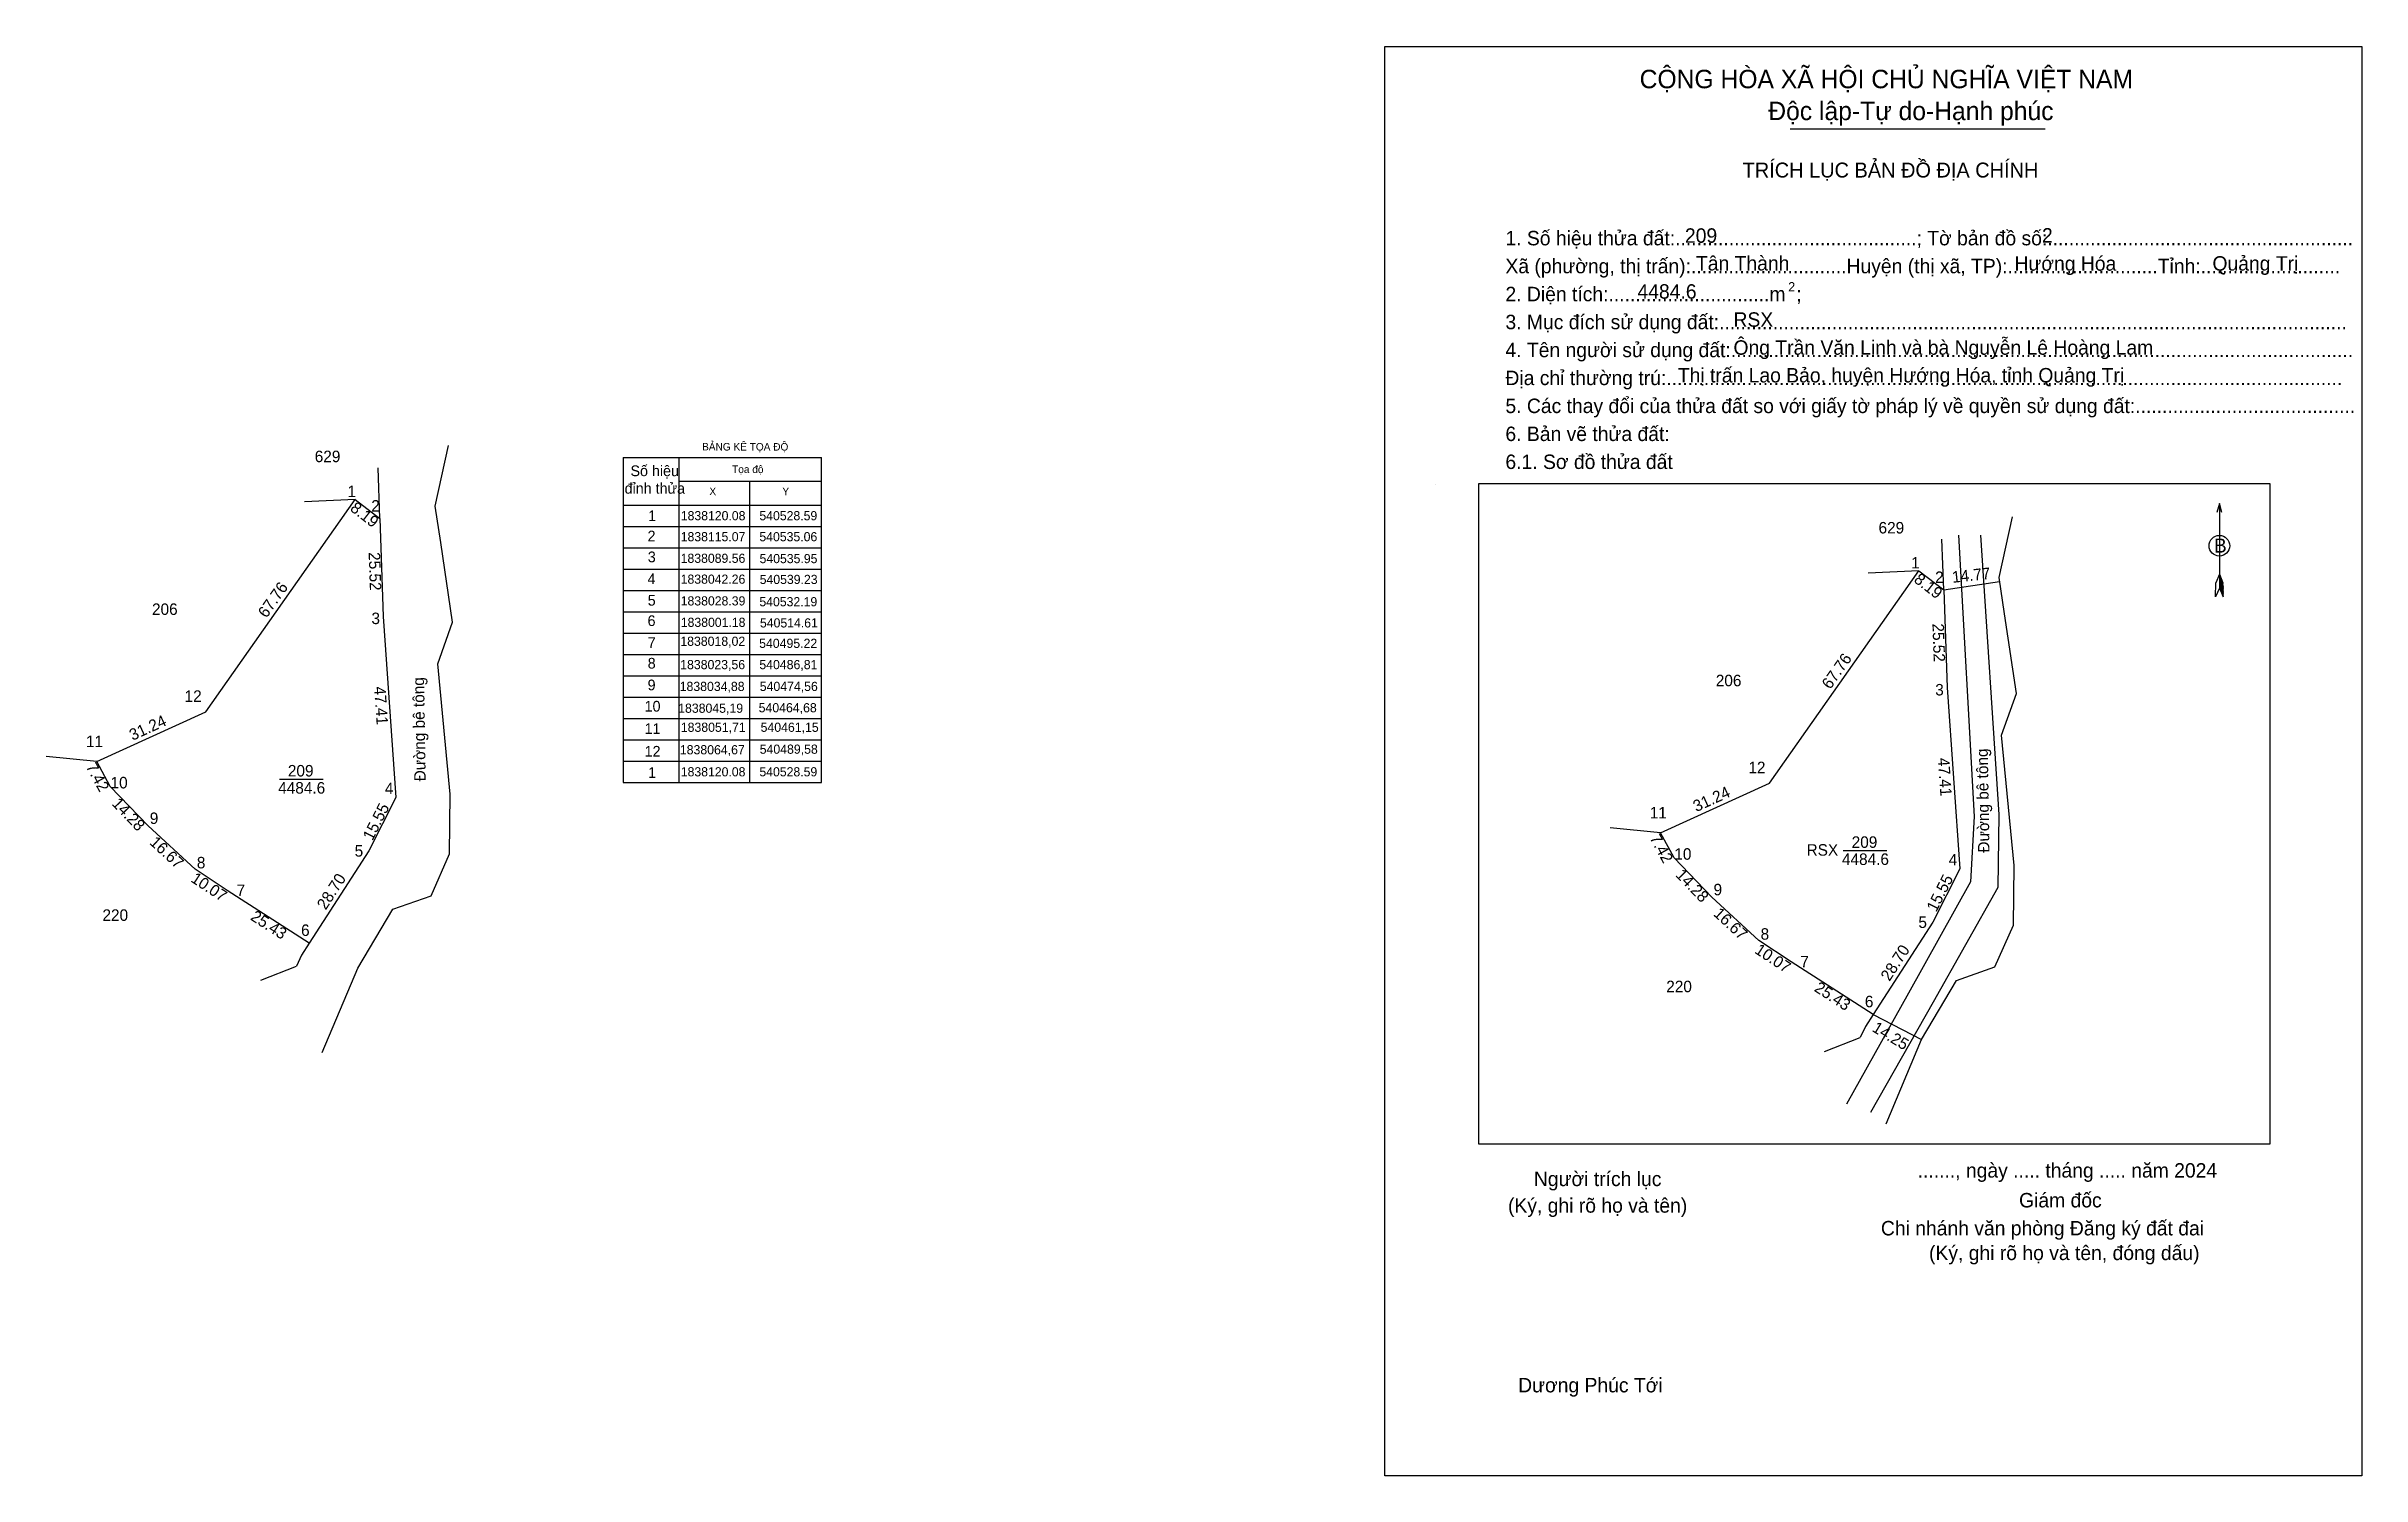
# Model space of a CAD drawing. Extents: x 540040 to 540644, y 1837884 to 1838257.
import ezdxf

# ---------------------------------------------------------------- set-up
doc = ezdxf.new("R2010")
doc.units = 0
for name, color, linetype in [('Level 1', 7, 'Continuous'), ('Level 10', 7, 'Continuous'), ('Level 13', 7, 'Continuous'), ('Level 2', 7, 'Continuous'), ('Level 22', 7, 'Continuous'), ('Level 23', 7, 'Continuous'), ('Level 27', 7, 'Continuous'), ('Level 36', 7, 'Continuous'), ('Level 49', 7, 'Continuous'), ('Level 5', 7, 'Continuous'), ('Level 52', 7, 'Continuous'), ('Level 6', 7, 'Continuous'), ('Level 9', 7, 'Continuous')]:
    doc.layers.add(name, color=color, linetype=linetype)

msp = doc.modelspace()

# ---------------------------------------------------------------- linework, layer by layer
at = {"layer": 'Level 1'}
for p, q in [((540389.21, 1838256.9), (540389.21, 1838256.9)), ((540402.42, 1838142.49), (540402.42, 1838142.49)), ((540607.02, 1838137.62), (540607.02, 1838115.55)), ((540607.02, 1838119.2), (540606.1, 1838116.95)), ((540607.02, 1838119.2), (540607.96, 1838116.95)), ((540606.05, 1838113.3), (540606.1, 1838116.95)), ((540607.02, 1838115.55), (540606.05, 1838113.3)), ((540607.02, 1838118.88), (540607.96, 1838116.62)), ((540607.02, 1838118.57), (540607.96, 1838116.3)), ((540607.02, 1838118.25), (540607.97, 1838115.98)), ((540607.02, 1838117.92), (540607.97, 1838115.65)), ((540607.02, 1838117.61), (540607.97, 1838115.32)), ((540607.02, 1838117.29), (540607.97, 1838114.99)), ((540607.02, 1838116.97), (540607.98, 1838114.66)), ((540607.02, 1838116.66), (540607.98, 1838114.33)), ((540607.02, 1838116.34), (540607.98, 1838114.01)), ((540607.02, 1838116.02), (540607.99, 1838113.69)), ((540607.02, 1838115.55), (540607.99, 1838113.3)), ((540607.99, 1838113.3), (540607.96, 1838116.95)), ((540644.17, 1837883.93), (540644.17, 1837883.93))]:
    msp.add_line(p, q, dxfattribs=at)
msp.add_lwpolyline([(540607.65, 1838135.27), (540607.02, 1838137.62), (540606.39, 1838135.27)], dxfattribs=at)
msp.add_circle((540607.02, 1838126.59), 2.69, dxfattribs=at)
at = {"layer": 'Level 10'}
for p in [(540503.94, 1837994.62), (540514.61, 1838001.18)]:
    msp.add_line(p, (540513.28, 1837998.27), dxfattribs=at)
for points in [[(540413.72, 1838142.84), (540620.15, 1838142.84), (540620.15, 1837970.46), (540413.72, 1837970.46)], [(540486.81, 1838023.56), (540474.56, 1838034.88), (540464.68, 1838045.19), (540461.15, 1838051.71), (540489.58, 1838064.67), (540528.59, 1838120.08), (540535.06, 1838115.06), (540535.95, 1838089.56), (540539.23, 1838042.26), (540532.19, 1838028.39), (540516.62, 1838004.29), (540495.22, 1838018.02)]]:
    msp.add_lwpolyline(points, close=True, dxfattribs=at)
at = {"layer": 'Level 13'}
msp.add_line((540495.01, 1838235.34), (540561.56, 1838235.34), dxfattribs=at)
at = {"layer": 'Level 2'}
msp.add_lwpolyline([(540389.21, 1838256.91), (540644.17, 1838256.91), (540644.17, 1837883.93), (540389.21, 1837883.93)], close=True, dxfattribs=at)
at = {"layer": 'Level 22'}
for p, q in [((540535.06, 1838115.06), (540549.67, 1838117.26)), ((540516.62, 1838004.29), (540529.27, 1837997.74))]:
    msp.add_line(p, q, dxfattribs=at)
for points in [[(540538.91, 1838129.36), (540543.03, 1838055.9), (540542.07, 1838038.93), (540525.88, 1838009.88), (540509.72, 1837980.9)], [(540544.68, 1838129.35), (540549.42, 1838056.5), (540549.21, 1838037.42), (540532.29, 1838007.53), (540515.95, 1837978.67)]]:
    msp.add_lwpolyline(points, dxfattribs=at)
at = {"layer": 'Level 23'}
for points in [[(540550.93, 1838108.86), (540549.51, 1838118.3), (540552.99, 1838134.13)], [(540520.02, 1837975.77), (540529.27, 1837997.74), (540538.41, 1838013.16), (540548.45, 1838016.67), (540553.27, 1838027.57), (540553.43, 1838043.13), (540550.16, 1838077.2), (540554.05, 1838088.07), (540550.93, 1838108.86)]]:
    msp.add_lwpolyline(points, dxfattribs=at)
at = {"layer": 'Level 27'}
for p, q in [((540535.06, 1838115.06), (540534.6, 1838128.29)), ((540528.59, 1838120.08), (540515.37, 1838119.4)), ((540461.15, 1838051.71), (540447.98, 1838052.99)), ((540516.62, 1838004.29), (540514.61, 1838001.18))]:
    msp.add_line(p, q, dxfattribs=at)
at = {"layer": 'Level 5'}
for p, q in [((540190.37, 1838149.58), (540242.11, 1838149.58)), ((540190.37, 1838149.58), (540190.37, 1838064.77)), ((540204.87, 1838149.58), (540204.87, 1838064.77)), ((540242.11, 1838064.77), (540242.11, 1838149.58)), ((540126.86, 1838133.67), (540126.41, 1838146.9)), ((540204.87, 1838143.42), (540242.11, 1838143.42)), ((540223.31, 1838143.42), (540223.31, 1838064.77)), ((540120.39, 1838138.69), (540107.18, 1838138.01)), ((540190.37, 1838137.2), (540242.11, 1838137.2)), ((540190.37, 1838131.62), (540242.11, 1838131.62)), ((540190.37, 1838126.05), (540242.11, 1838126.05)), ((540190.37, 1838120.48), (540242.11, 1838120.48)), ((540190.37, 1838114.91), (540242.11, 1838114.91)), ((540190.37, 1838109.34), (540242.11, 1838109.34)), ((540190.37, 1838103.77), (540242.11, 1838103.77)), ((540190.37, 1838098.2), (540242.11, 1838098.2)), ((540190.37, 1838092.63), (540242.11, 1838092.63)), ((540190.37, 1838087.06), (540242.11, 1838087.06)), ((540190.37, 1838081.49), (540242.11, 1838081.49)), ((540052.95, 1838070.32), (540039.78, 1838071.6)), ((540190.37, 1838075.92), (540242.11, 1838075.92)), ((540100.66, 1838065.65), (540112.01, 1838065.65)), ((540190.37, 1838070.35), (540242.11, 1838070.35)), ((540190.37, 1838064.77), (540242.11, 1838064.77)), ((540108.42, 1838022.9), (540106.41, 1838019.79)), ((540095.74, 1838013.23), (540105.08, 1838016.88)), ((540106.41, 1838019.79), (540105.08, 1838016.88))]:
    msp.add_line(p, q, dxfattribs=at)
for points in [[(540142.73, 1838127.48), (540141.31, 1838136.91), (540144.79, 1838152.74)], [(540111.82, 1837994.38), (540121.07, 1838016.35), (540130.21, 1838031.77), (540140.25, 1838035.28), (540145.07, 1838046.18), (540145.23, 1838061.74), (540141.96, 1838095.81), (540145.85, 1838106.68), (540142.73, 1838127.48)]]:
    msp.add_lwpolyline(points, dxfattribs=at)
msp.add_lwpolyline([(540078.61, 1838042.18), (540066.37, 1838053.49), (540056.49, 1838063.8), (540052.95, 1838070.32), (540081.38, 1838083.28), (540120.39, 1838138.69), (540126.86, 1838133.67), (540127.75, 1838108.17), (540131.03, 1838060.87), (540123.99, 1838047), (540108.42, 1838022.9), (540087.02, 1838036.63)], close=True, dxfattribs=at)
at = {"layer": 'Level 9'}
msp.add_line((540508.86, 1838047.03), (540520.21, 1838047.03), dxfattribs=at)

# ---------------------------------------------------------------- texts
at = {"layer": 'Level 1'}
for s, height, p in [('TRÍCH LỤC BẢN ĐỒ ĐỊA CHÍNH', 3.8913, (540482.58, 1838222.68)), ('1. Số hiệu thửa đất:.............................................; Tờ bản đồ số:.........................................................', 3.76951, (540420.66, 1838204.98)), ('Xã (phường, thị trấn):.............................Huyện (thị xã, TP):............................Tỉnh:..........................', 3.76951, (540420.66, 1838197.69)), ('2. Diện tích:..............................m  ;', 3.7695, (540420.66, 1838190.39)), ('2', 2.43, (540494.47, 1838192.95)), ('3. Mục đích sử dụng đất:.....................................................................................................................', 3.76951, (540420.66, 1838183.1)), ('4. Tên người sử dụng đất:....................................................................................................................', 3.76951, (540420.66, 1838175.8)), ('Địa chỉ thường trú:..............................................................................................................................', 3.76951, (540420.66, 1838168.51)), ('5. Các thay đổi của thửa đất so với giấy tờ pháp lý về quyền sử dụng đất:.........................................', 3.76951, (540420.66, 1838161.21)), ('6. Bản vẽ thửa đất:', 3.7695, (540420.66, 1838153.91)), ('6.1. Sơ đồ thửa đất', 3.7695, (540420.66, 1838146.62)), ('B', 3.65, (540605.67, 1838124.81)), ('Người trích lục', 3.7695, (540428.09, 1837959.49)), ('......., ngày ..... tháng ..... năm 2024', 3.7695, (540528.26, 1837961.71)), ('(Ký, ghi rõ họ và tên)', 3.7695, (540421.33, 1837952.56)), ('Giám đốc', 3.77, (540554.73, 1837953.93)), ('Chi nhánh văn phòng Đăng ký đất đai', 3.7695, (540518.67, 1837946.63)), ('(Ký, ghi rõ họ và tên, đóng dấu)', 3.7695, (540531.23, 1837940.19)), ('Dương Phúc Tới', 3.7695, (540423.98, 1837905.67))]:
    msp.add_text(s, height=height, dxfattribs=at).set_placement(p)
at = {"layer": 'Level 13'}
for s, height, p in [('CỘNG HÒA XÃ HỘI CHỦ NGHĨA VIỆT NAM', 4.8152, (540455.69, 1838245.97)), ('Độc lập-Tự do-Hạnh phúc', 4.8152, (540489.27, 1838237.65)), ('RSX', 3, (540499.27, 1838045.72)), ('209', 3, (540511.04, 1838047.76)), ('4484.6', 3, (540508.5, 1838043.3))]:
    msp.add_text(s, height=height, dxfattribs=at).set_placement(p)
at = {"layer": 'Level 36'}
for s, p in [('629', (540518.05, 1838129.79)), ('206', (540475.57, 1838089.93)), ('220', (540462.64, 1838010.09))]:
    msp.add_text(s, height=3, dxfattribs=at).set_placement(p)
at = {"layer": 'Level 49'}
for s, rotation, p in [('8.19', 322.19252, (540527.06, 1838117.32)), ('25.52', 271.99892, (540532.11, 1838106.26)), ('67.76', 54.85351, (540505.45, 1838088.94)), ('47.41', 273.9668, (540533.52, 1838071.16)), ('31.24', 24.50618, (540470.49, 1838057.06)), ('7.42', 298.44095, (540458.22, 1838050.33)), ('14.28', 313.77714, (540464.9, 1838040.51)), ('15.55', 63.089, (540533.11, 1838030.84)), ('16.67', 317.27021, (540474.74, 1838030.29)), ('10.07', 326.61289, (540485.48, 1838020.47)), ('28.70', 57.13406, (540520.91, 1838012.76)), ('25.43', 327.30837, (540501.04, 1838010.53))]:
    msp.add_text(s, height=3, rotation=rotation, dxfattribs=at).set_placement(p)
at = {"layer": 'Level 5'}
for s, height, p in [('629', 3, (540109.85, 1838148.4)), ('đỉnh thửa', 2.79, (540190.74, 1838140.17)), ('Số hiệu', 2.79, (540192.27, 1838144.75)), ('1', 3, (540118.39, 1838139.28)), ('2', 3, (540124.61, 1838135.49)), ('1', 2.79, (540196.88, 1838133.02)), ('1838120.08', 2.389, (540205.4, 1838133.24)), ('540528.59', 2.389, (540225.92, 1838133.24)), ('2', 2.79, (540196.73, 1838127.73)), ('3', 2.79, (540196.8, 1838122.29)), ('1838115.07', 2.389, (540205.38, 1838127.76)), ('540535.06', 2.389, (540225.92, 1838127.76)), ('4', 2.79, (540196.72, 1838116.57)), ('1838089.56', 2.389, (540205.37, 1838122.13)), ('1838042.26', 2.389, (540205.37, 1838116.68)), ('540535.95', 2.389, (540225.97, 1838122.05)), ('5', 2.79, (540196.77, 1838110.96)), ('1838028.39', 2.389, (540205.38, 1838111.01)), ('540532.19', 2.389, (540225.92, 1838110.79)), ('540539.23', 2.389, (540226, 1838116.61)), ('206', 3, (540067.37, 1838108.54)), ('3', 3, (540124.65, 1838106.14)), ('6', 2.79, (540196.73, 1838105.64)), ('1838001.18', 2.389, (540205.4, 1838105.42)), ('540514.61', 2.389, (540226.07, 1838105.27)), ('7', 2.79, (540196.77, 1838099.91)), ('1838018,02', 2.398, (540205.28, 1838100.47)), ('540495.22', 2.398, (540225.86, 1838099.93)), ('8', 2.79, (540196.77, 1838094.54)), ('1838023,56', 2.398, (540205.25, 1838094.38)), ('540486,81', 2.398, (540225.91, 1838094.38)), ('12', 3, (540075.88, 1838085.86)), ('9', 2.79, (540196.74, 1838088.87)), ('1838034,88', 2.398, (540205.11, 1838088.69)), ('540474,56', 2.398, (540226.01, 1838088.69)), ('10', 2.79, (540195.96, 1838083.32)), ('1838045,19', 2.398, (540204.72, 1838083)), ('540464,68', 2.398, (540225.73, 1838083.13)), ('11', 3, (540050.14, 1838074.04)), ('11', 2.79, (540195.96, 1838077.48)), ('1838051,71', 2.398, (540205.4, 1838078.03)), ('540461,15', 2.398, (540226.24, 1838078.03)), ('12', 2.79, (540195.96, 1838071.56)), ('1838064,67', 2.398, (540205.16, 1838072.16)), ('540489,58', 2.398, (540226, 1838072.31)), ('10', 3, (540056.55, 1838063.27)), ('4484.6', 3, (540100.31, 1838061.91)), ('209', 3, (540102.84, 1838066.38)), ('4', 3, (540128.16, 1838061.78)), ('1', 2.79, (540196.88, 1838066.01)), ('1838120.08', 2.389, (540205.4, 1838066.41)), ('540528.59', 2.389, (540225.92, 1838066.41)), ('9', 3, (540066.79, 1838053.99)), ('5', 3, (540120.27, 1838045.48)), ('8', 3, (540079.07, 1838042.4)), ('7', 3, (540089.45, 1838035.18)), ('220', 3, (540054.44, 1838028.71)), ('6', 3, (540106.28, 1838024.77))]:
    msp.add_text(s, height=height, dxfattribs=at).set_placement(p)
for s, height, rotation, p in [('BẢNG KÊ TỌA ĐỘ', 1.9677, 359.92194, (540210.96, 1838151.45)), ('Tọa độ', 1.968, 359.92194, (540218.8, 1838145.57)), ('8.19', 3, 322.19252, (540118.86, 1838135.93)), ('X', 1.97, 359.92194, (540212.86, 1838139.79)), ('Y', 1.97, 359.92194, (540231.92, 1838139.79)), ('25.52', 3, 271.99892, (540123.91, 1838124.87)), ('67.76', 3, 54.85351, (540097.25, 1838107.55)), ('47.41', 3, 273.9668, (540125.33, 1838089.77)), ('Đường bê tông', 3, 90.95192, (540138.83, 1838065.15)), ('31.24', 3, 24.50618, (540062.29, 1838075.67)), ('7.42', 3, 298.44095, (540050.02, 1838068.95)), ('14.28', 3, 313.77714, (540056.71, 1838059.12)), ('15.55', 3, 63.089, (540124.91, 1838049.45)), ('16.67', 3, 317.27021, (540066.55, 1838048.9)), ('10.07', 3, 326.61289, (540077.28, 1838039.08)), ('28.70', 3, 57.13406, (540112.71, 1838031.37)), ('25.43', 3, 327.30837, (540092.84, 1838029.14))]:
    msp.add_text(s, height=height, rotation=rotation, dxfattribs=at).set_placement(p)
at = {"layer": 'Level 52'}
for s, rotation, p in [('14.77', 6.0079, (540537.4, 1838116.91)), ('Đường bê tông', 90.95192, (540547.02, 1838046.54)), ('14.25', 328.91612, (540516.14, 1838000.04))]:
    msp.add_text(s, height=3, rotation=rotation, dxfattribs=at).set_placement(p)
at = {"layer": 'Level 6'}
for s, height, p in [('209', 3.77, (540467.52, 1838205.65)), ('2', 3.77, (540560.71, 1838205.7)), ('Tân Thành', 3.77, (540470.4, 1838198.41)), ('Hướng Hóa', 3.77, (540553.54, 1838198.36)), ('Quảng Trị', 3.77, (540605.22, 1838198.38)), ('4484.6', 3.77, (540455.13, 1838191.06)), ('RSX', 3.77, (540480.19, 1838183.73)), ('Ông Trần Văn Linh và bà Nguyễn Lê Hoàng Lam', 3.7695, (540480.19, 1838176.43)), ('Thị trấn Lao Bảo, huyện Hướng Hóa, tỉnh Quảng Trị', 3.7695, (540465.66, 1838169.2))]:
    msp.add_text(s, height=height, dxfattribs=at).set_placement(p)
at = {"layer": 'Level 9'}
for s, p in [('1', (540526.59, 1838120.66)), ('2', (540532.81, 1838116.88)), ('3', (540532.85, 1838087.52)), ('12', (540484.08, 1838067.24)), ('11', (540458.33, 1838055.43)), ('10', (540464.75, 1838044.66)), ('4', (540536.36, 1838043.17)), ('9', (540474.98, 1838035.38)), ('5', (540528.46, 1838026.86)), ('8', (540487.27, 1838023.79)), ('7', (540497.64, 1838016.57)), ('6', (540514.48, 1838006.16))]:
    msp.add_text(s, height=3, dxfattribs=at).set_placement(p)

doc.saveas('drawing.dxf')
